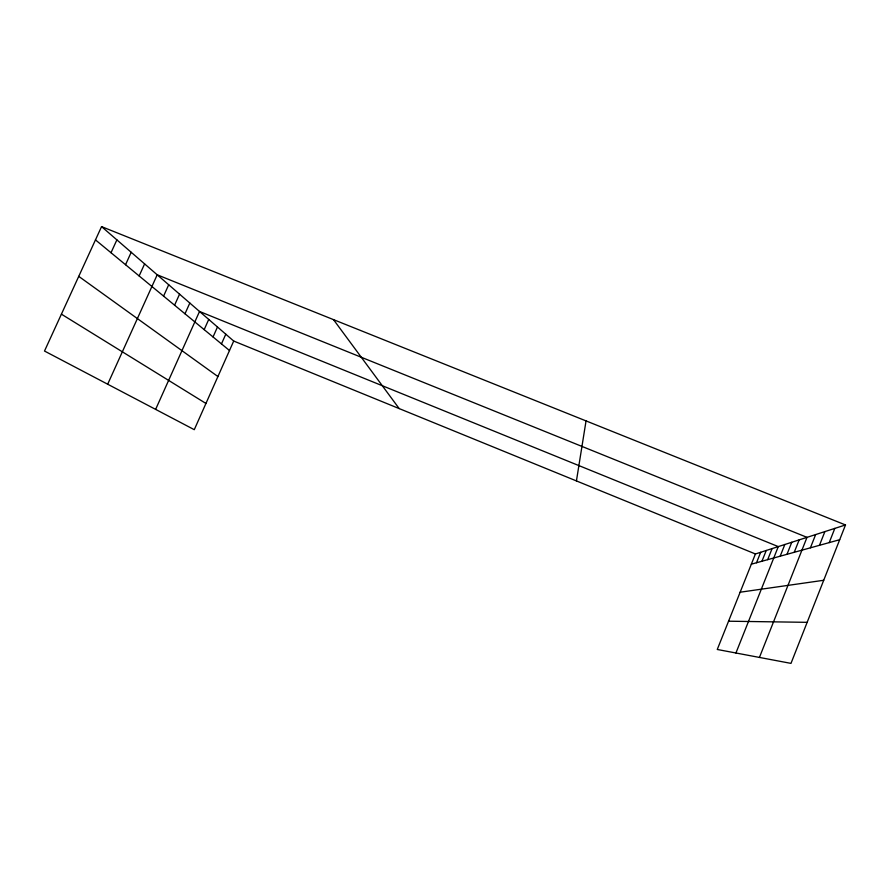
<?xml version="1.0" encoding="UTF-8"?>
<svg xmlns="http://www.w3.org/2000/svg" width="890" height="890" viewBox="0 0 890 890"><rect width="100%" height="100%" fill="white"/><g stroke="black" fill="none" stroke-linecap="round" stroke-linejoin="round"><path stroke-width="1.33" d="M576.431 480.923L586.043 420.903M819.468 545.314L824.897 531.586M829.213 542.611L834.82 528.393M845.5 524.955L790.988 663.384L717.262 649.477L755.421 553.969L845.5 524.955L101.56 226.616L44.5 351.038L194.276 429.681L233.703 341.048L101.56 226.616M794.236 552.301L799.164 539.885M759.437 657.432L807.008 537.349L157.207 274.799L107.679 384.213M810.401 547.828L815.652 534.567M761.94 561.245L766.234 550.487M767.681 559.654L772.086 548.596M735.93 653.004L778.283 546.605L199.527 311.455L155.628 409.389M780.185 556.194L784.835 544.491M786.994 554.303L791.777 542.255M756.5 562.758L760.683 552.278M221.465 343.907L225.793 334.195M204.177 329.634L208.738 319.432M213.044 336.954L217.483 326.997M184.987 313.792L189.815 303.045M163.582 296.114L168.711 284.767M174.585 305.203L179.558 294.156M139.14 275.945L144.614 263.896M125.546 264.719L131.197 252.282M111.016 252.727L116.879 239.877M751.338 564.182L839.693 539.707M740.135 592.217L823.717 580.28M728.554 621.209L807.163 622.332M233.703 341.048L755.421 553.969M61.41 314.159L205.946 403.459M78.743 276.367L217.917 376.548M95.464 239.888L229.487 350.526M333.494 319.621L399.187 408.588"/></g></svg>
